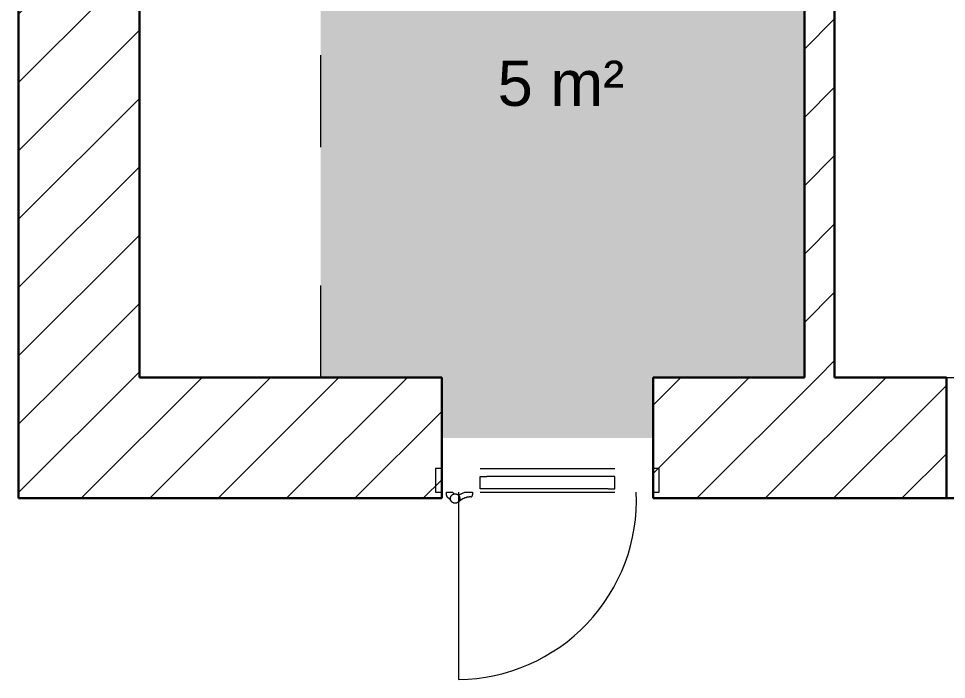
# Model space of a CAD drawing. Header units: millimetres. Extents: x 1680 to 166026, y 35966 to 91121.
# Drawn here: x 96509 to 99579, y 44899 to 47087 of the extents above; entities that cross this region are included whole.
import ezdxf

# ---------------------------------------------------------------- set-up
doc = ezdxf.new("R2010")
doc.units = ezdxf.units.MM
doc.linetypes.add('Aligning Line', pattern=[6, 3, -3])
doc.linetypes.add('IMPORT-ACAD_ISO03W100', pattern=[762, 304.8, -457.2])
for name, color, linetype, lineweight in [('A-AREA-IDEN', 7, 'Continuous', 9), ('A-AREA-PATT', 32, 'Continuous', 18), ('A-DETL-GENF', 252, 'Continuous', 18), ('A-DOOR', 31, 'Continuous', 18), ('A-DOOR-OPNG', 31, 'Continuous', 18), ('A-GENM', 13, 'Continuous', 18), ('A-WALL', 255, 'Continuous', 18), ('A-WALL-PATT', 111, 'Continuous', 50)]:
    doc.layers.add(name, color=color, linetype=linetype, lineweight=lineweight)
doc.styles.add('Arial', font='arial.ttf', dxfattribs={"height": 150})
pattern_1 = [(45, (69924.02, 59888.87), (-113.1371, 113.1371), [])]

# ---------------------------------------------------------------- blocks, each defined once
blk = doc.blocks.new('Aluprof_MB-78EI_I_Alu_Fire-Rated-Door-Sgl-Outward-Opening-with-Fanlight_ENG - EI60 900x2000-V3-mebel yerləşmə planı')
at = {"layer": 'A-DETL-GENF'}
for p, q in [((-223, -102), (223, -102)), ((-223, -128), (-201, -128)), ((-223, -169), (-223, -128)), ((201, -128), (-201, -128)), ((223, -128), (201, -128)), ((223, -169), (223, -128)), ((-201, -169), (-223, -169)), ((-223, -180), (223, -180)), ((201, -169), (-201, -169)), ((201, -169), (223, -169))]:
    blk.add_line(p, q, dxfattribs=at)
at = {"layer": 'A-DOOR'}
for p, q in [((-350, -102), (-370, -102)), ((-370, -102), (-370, -180)), ((-350, -180), (-350, -102)), ((370, -102), (350, -102)), ((350, -102), (350, -180)), ((370, -180), (370, -102)), ((-370, -180), (-350, -180)), ((350, -180), (370, -180))]:
    blk.add_line(p, q, dxfattribs=at)
at = {"layer": 'A-DOOR-OPNG'}
blk.add_line((-294, -180), (-294, -800), dxfattribs=at)
blk.add_arc((-299.9, -205.6), 594.4, 270.5674, 2.4675, dxfattribs=at)
at = {"layer": 'A-GENM', "color": 7, "linetype": 'IMPORT-ACAD_ISO03W100'}
for p, q in [((-334, -180), (-314, -180)), ((-334, -189.5), (-334, -180)), ((-334, -180), (-314, -180)), ((-334, -189.5), (-334, -180)), ((-334, -180), (-314, -180)), ((-334, -189.5), (-334, -180)), ((-314, -180), (-308.3, -185.7)), ((-314, -180), (-308.3, -185.7)), ((-314, -180), (-308.3, -185.7)), ((-295, -189.5), (-273.7, -180)), ((-295, -189.5), (-273.7, -180)), ((-295, -189.5), (-273.7, -180)), ((-273.7, -180), (-247.7, -180)), ((-273.7, -180), (-247.7, -180)), ((-273.7, -180), (-247.7, -180)), ((-247.7, -180), (-247.7, -189.2)), ((-247.7, -180), (-247.7, -189.2)), ((-247.7, -180), (-247.7, -189.2))]:
    blk.add_line(p, q, dxfattribs=at)
blk.add_circle((-305.5, -201), 15.6, dxfattribs=at)
blk.add_circle((-305.5, -201), 15.6, dxfattribs=at)
blk.add_circle((-305.5, -201), 15.6, dxfattribs=at)
for centre, radius, start, end in [((-323.4, -189.5), 10.7, 180, 231.217), ((-323.4, -189.5), 10.7, 180, 231.217), ((-323.4, -189.5), 10.7, 180, 231.217), ((-345.6, -224.6), 31, 30.4622, 59.8047), ((-345.6, -224.6), 31, 30.4622, 59.8047), ((-345.6, -224.6), 31, 30.4622, 59.8047), ((-251.2, -259.2), 64, 92.0221, 133.0058), ((-251.2, -259.2), 64, 92.0221, 133.0058), ((-251.2, -259.2), 64, 92.0221, 133.0058), ((-253.7, -189.2), 6, 272.0221, 0), ((-253.7, -189.2), 6, 272.0221, 0), ((-253.7, -189.2), 6, 272.0221, 0)]:
    blk.add_arc(centre, radius, start, end, dxfattribs=at)
blk = doc.blocks.new('Generic Models 13 - Generic Models 1-333860-mebel yerləşmə planı')
at = {"layer": 'A-GENM', "color": 253, "linetype": 'IMPORT-ACAD_ISO03W100'}
blk.add_line((29654.5, -13989.8), (30654.5, -13989.8), dxfattribs=at)
blk = doc.blocks.new('Generic Models 16 - Generic Models 3-333961-mebel yerləşmə planı')
at = {"layer": 'A-GENM', "color": 253, "linetype": 'IMPORT-ACAD_ISO03W100'}
for p, q in [((27584.5, -11569.8), (26984.5, -11569.8)), ((27584.5, -13989.8), (27584.5, -11569.8))]:
    blk.add_line(p, q, dxfattribs=at)

msp = doc.modelspace()

# ---------------------------------------------------------------- hatches: boundary and pattern name
at = {"layer": 'A-AREA-PATT'}
msp.add_hatch(color=133, dxfattribs=at).paths.add_polyline_path([(98582.4, 45699.1), (98608.5, 45699.1), (98608.5, 45899.1), (99108.5, 45899.1), (99108.5, 48319.1), (97508.5, 48319.1), (97508.5, 45899.1), (97908.5, 45899.1), (97908.5, 45699.1)], flags=0)
at = {"layer": 'A-WALL-PATT', "lineweight": 18}
h = msp.add_hatch(dxfattribs=at)
h.set_pattern_fill('FP_1', color=256, style=0, pattern_type=2)
h.set_pattern_definition(pattern_1)
h.paths.add_polyline_path([(96908.5, 45899.1), (96908.5, 48649.1), (96508.5, 48649.1), (96508.5, 45899.1)], flags=0)
h.paths.add_polyline_path([(96508.5, 50249.1), (96908.5, 50249.1), (96908.5, 53129.1), (96508.5, 53129.1), (96508.5, 50301.2)], flags=0)
h.paths.add_polyline_path([(96678.5, 54729.1), (96908.5, 54729.1), (96908.5, 57609.1), (96508.5, 57609.1), (96508.5, 54729.1), (96625.7, 54729.1)], flags=0)
h.paths.add_polyline_path([(96608.5, 59209.1), (96908.5, 59209.1), (96908.5, 63539.1), (96508.5, 63539.1), (96508.5, 59209.1)], flags=0)
h.paths.add_polyline_path([(96608.5, 65139.1), (96908.5, 65139.1), (96908.5, 66299.1), (96508.5, 66299.1), (96508.5, 65139.1)], flags=0)
h = msp.add_hatch(dxfattribs=at)
h.set_pattern_fill('FP_1', color=256, style=0, pattern_type=2)
h.set_pattern_definition(pattern_1)
h.paths.add_polyline_path([(99108.5, 45899.1), (99208.5, 45899.1), (99208.5, 48319.1), (99108.5, 48319.1), (99108.5, 45973)], flags=0)
h = msp.add_hatch(dxfattribs=at)
h.set_pattern_fill('FP_1', color=256, style=0, pattern_type=2)
h.set_pattern_definition(pattern_1)
h.paths.add_polyline_path([(104168.5, 45499.1), (104168.5, 45899.1), (102828.5, 45899.1), (102828.5, 45499.1), (103768.5, 45499.1)], flags=0)
h.paths.add_polyline_path([(101572.4, 45499.1), (101828.5, 45499.1), (101828.5, 45899.1), (100578.5, 45899.1), (100578.5, 45499.1), (101263.2, 45499.1)], flags=0)
h.paths.add_polyline_path([(99578.5, 45499.1), (99578.5, 45899.1), (98608.5, 45899.1), (98608.5, 45499.1), (99408.2, 45499.1)], flags=0)
h.paths.add_polyline_path([(96508.5, 45499.1), (97908.5, 45499.1), (97908.5, 45899.1), (96508.5, 45899.1)], flags=0)

# ---------------------------------------------------------------- linework, layer by layer
at = {"layer": 'A-WALL', "lineweight": 30}
for p, q in [((96508.5, 48649.1), (96508.5, 45499.1)), ((96908.5, 45899.1), (96908.5, 48649.1)), ((99108.5, 48319.1), (99108.5, 45899.1)), ((99208.5, 45899.1), (99208.5, 48319.1)), ((97908.5, 45899.1), (96908.5, 45899.1)), ((97908.5, 45499.1), (97908.5, 45899.1)), ((99108.5, 45899.1), (98608.5, 45899.1)), ((98608.5, 45899.1), (98608.5, 45499.1)), ((99578.5, 45899.1), (99208.5, 45899.1)), ((99578.5, 45499.1), (99578.5, 45899.1)), ((96508.5, 45499.1), (97908.5, 45499.1)), ((98608.5, 45499.1), (99578.5, 45499.1)), ((100578.5, 45499.1), (99578.5, 45499.1))]:
    msp.add_line(p, q, dxfattribs=at)

# ---------------------------------------------------------------- block references
at = {"layer": 'A-DOOR', "linetype": 'Aligning Line'}
msp.add_blockref('Aluprof_MB-78EI_I_Alu_Fire-Rated-Door-Sgl-Outward-Opening-with-Fanlight_ENG - EI60 900x2000-V3-mebel yerləşmə planı', (98258.5, 45699.1), dxfattribs=at)
at = {"layer": 'A-GENM', "color": 253, "linetype": 'IMPORT-ACAD_ISO03W100'}
for name in ['Generic Models 16 - Generic Models 3-333961-mebel yerləşmə planı', 'Generic Models 13 - Generic Models 1-333860-mebel yerləşmə planı']:
    msp.add_blockref(name, (69924, 59888.9), dxfattribs=at)

# ---------------------------------------------------------------- texts
at = {"layer": 'A-AREA-IDEN', "insert": (98093.5, 46948.3), "char_height": 150, "width": 521.097, "attachment_point": 1, "style": 'Arial'}
msp.add_mtext('5 m\\fArial|b0|i0|c238|p34|;²', dxfattribs=at)

doc.saveas('drawing.dxf')
